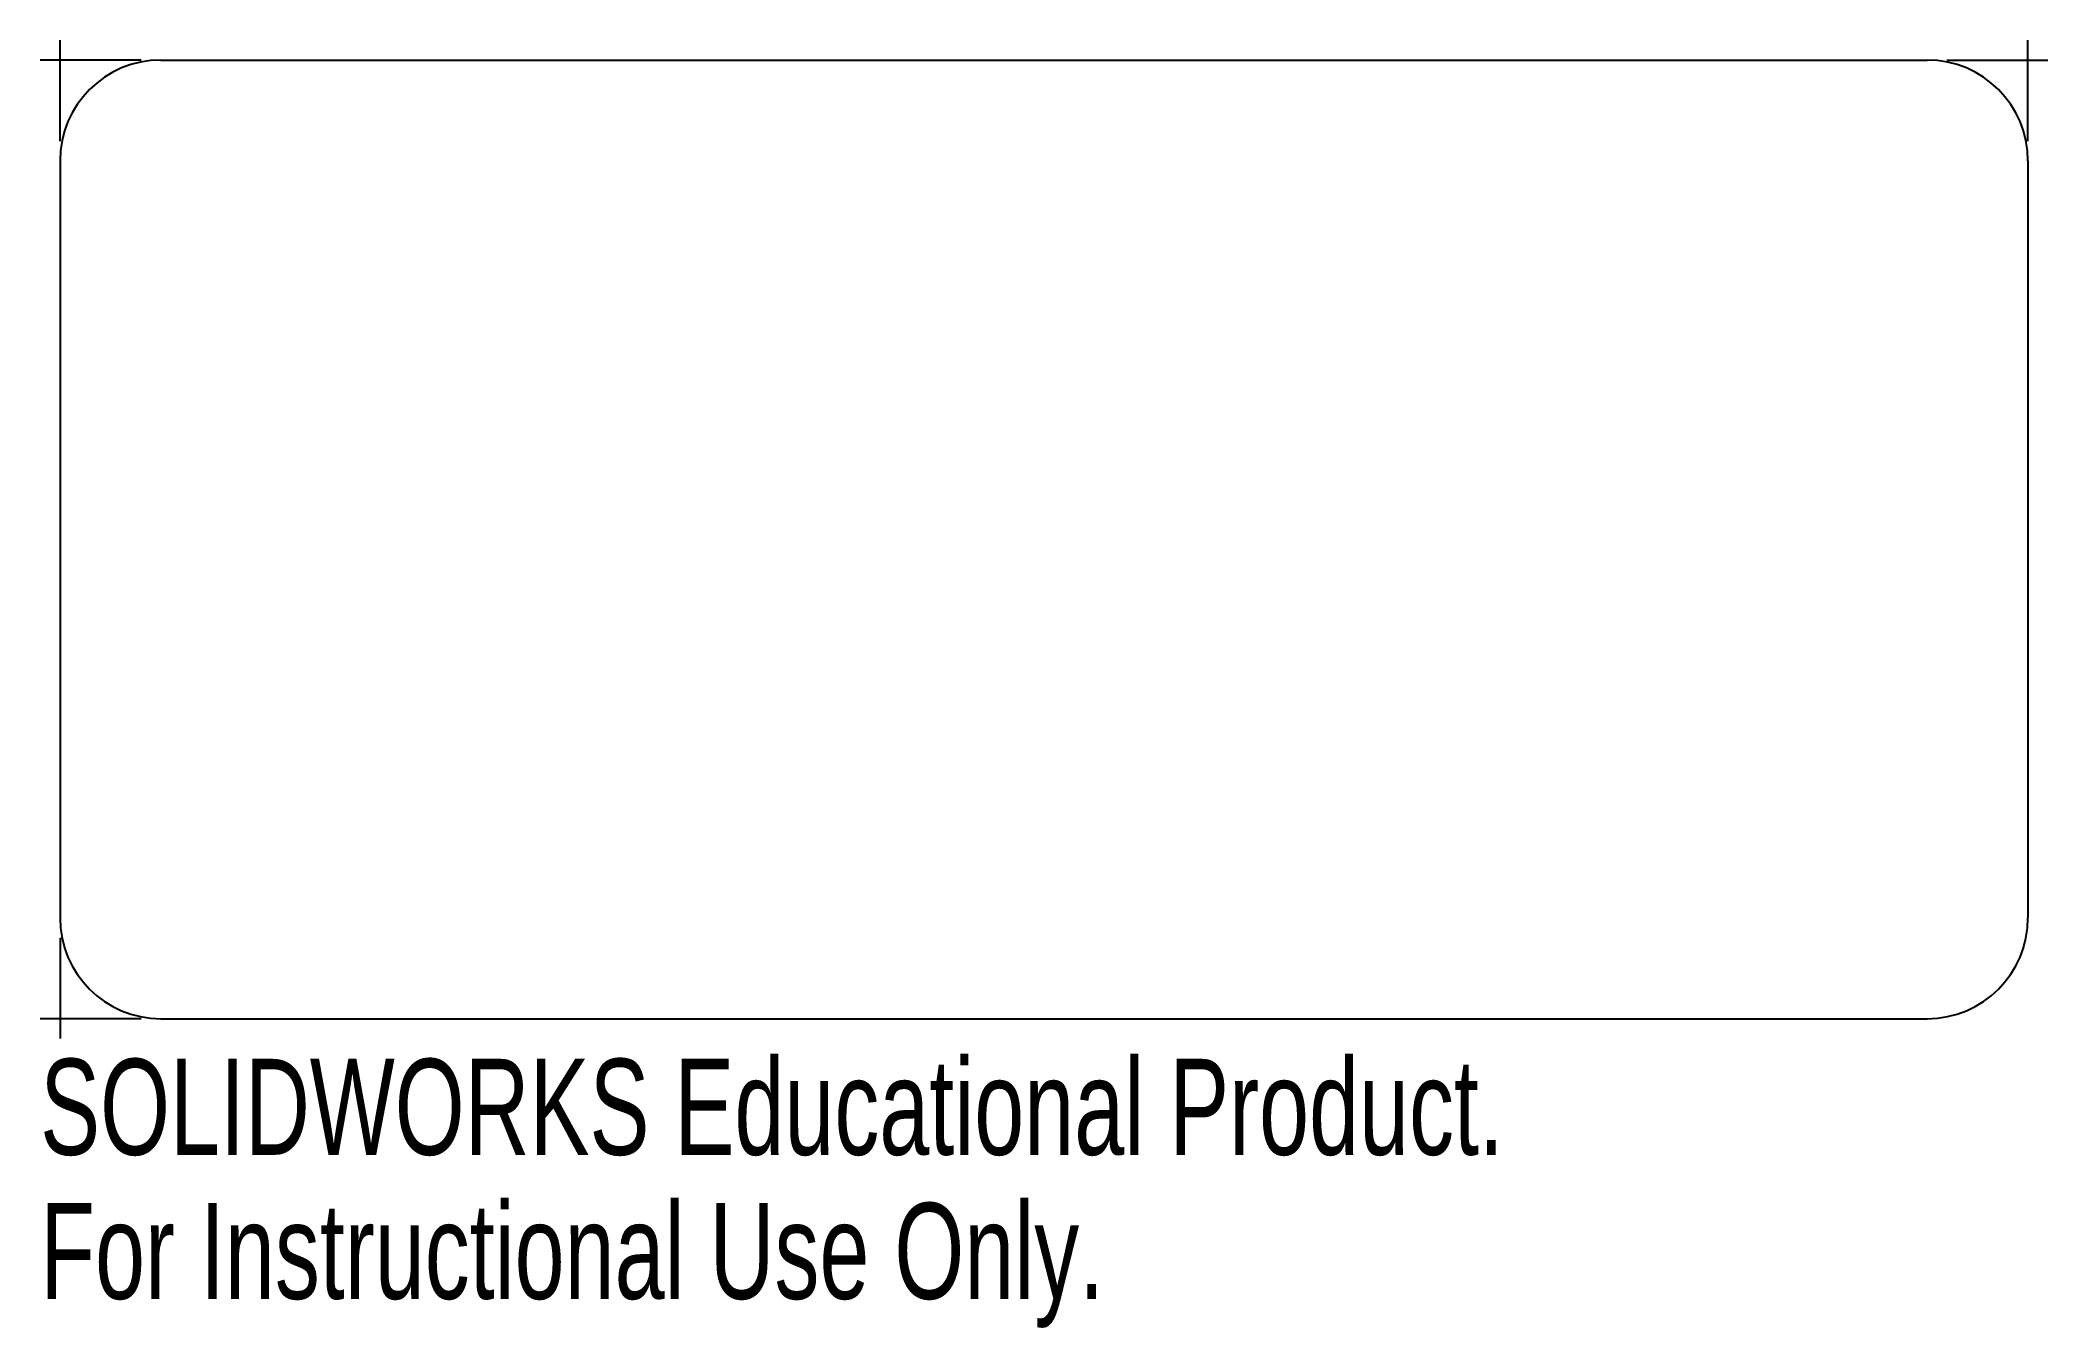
# Model space of a CAD drawing. Header units: inches. Extents: x -0.04 to 3.94, y -2.51 to 0.04.
import ezdxf

# ---------------------------------------------------------------- set-up
doc = ezdxf.new("R2010")
doc.units = ezdxf.units.IN
doc.header["$MEASUREMENT"] = 0
doc.styles.add('SLDTEXTSTYLE0', font='TXT', dxfattribs={"width": 0.7})

msp = doc.modelspace()

# ---------------------------------------------------------------- linework, layer by layer
at = {"color": 7, "linetype": 'Continuous'}
for p, q in [((0.1606, 0), (-0.0394, 0)), ((0, -0.1606), (0, 0.0394)), ((0.2, 0), (3.7, 0)), ((3.7394, 0), (3.9394, 0)), ((3.9, -0.1606), (3.9, 0.0394)), ((0, -0.2), (0, -1.7)), ((3.9, -0.2), (3.9, -1.7)), ((0, -1.7394), (0, -1.9394)), ((0.1606, -1.9), (-0.0394, -1.9)), ((0.2, -1.9), (3.7, -1.9))]:
    msp.add_line(p, q, dxfattribs=at)
for centre, start, end in [((0.2, -0.2), 90, 180), ((3.7, -0.2), 0, 90), ((0.2, -1.7), 180, 270), ((3.7, -1.7), 270, 0)]:
    msp.add_arc(centre, 0.2, start, end, dxfattribs=at)

# ---------------------------------------------------------------- texts
at = {"color": 7, "linetype": 'Continuous', "char_height": 0.1903, "attachment_point": 1, "style": 'SLDTEXTSTYLE0'}
for s, insert in [('SOLIDWORKS Educational Product.', (-0.0394, -1.9795)), ('For Instructional Use Only.', (-0.0394, -2.265))]:
    msp.add_mtext(s, dxfattribs=dict(at, insert=insert))

doc.saveas('drawing.dxf')
